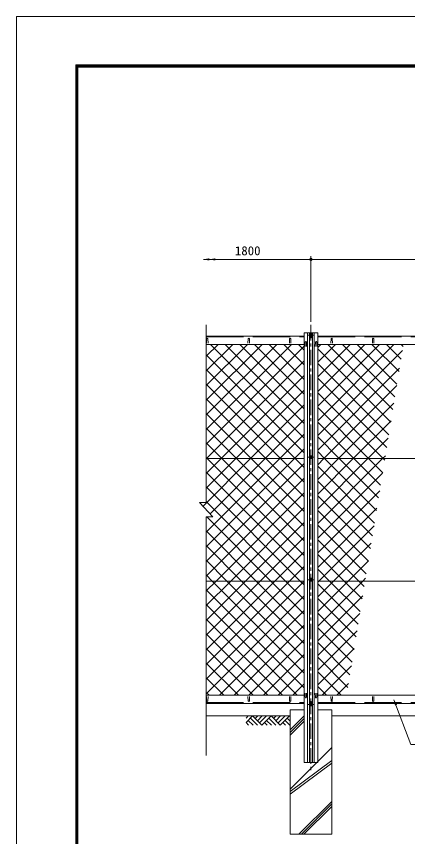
# Model space of a CAD drawing. Units: millimetres, scale not verified. Extents: x -4455 to 4455, y -3150 to 3150.
# Drawn here: x -4455 to -2568, y -801 to 3150 of the extents above; entities that cross this region are included whole.
import ezdxf
from ezdxf.enums import TextEntityAlignment as Align

# ---------------------------------------------------------------- set-up
doc = ezdxf.new("R2010")
doc.units = ezdxf.units.MM
doc.header["$LTSCALE"] = 30
for name, pattern in [('DASHED', [7.5, 6, -1.5]), ('USER1', [2, 1.25, -0.25, 0.25, -0.25]), ('USER2', [4, 2.5, -0.5, 0.5, -0.5])]:
    doc.linetypes.add(name, pattern=pattern)
for name, color, linetype, lineweight in [('0-1_SUNPOU', 1, 'Continuous', 18), ('0-2_1部材', 3, 'Continuous', 18), ('0-3_中心線', 1, 'USER2', 18), ('0-5_6文字', 3, 'Continuous', 9), ('0-6_5寸法', 1, 'Continuous', 18), ('0-7_GL', 7, 'Continuous', 9), ('0-8_8部品', 3, 'Continuous', 18), ('0-9_4基礎', 4, 'Continuous', 18), ('0-B_2網', 4, 'Continuous', 18), ('0-C_0', 7, 'Continuous', 9), ('0-D_D-TTL', 7, 'Continuous', 9)]:
    doc.layers.add(name, color=color, linetype=linetype, lineweight=lineweight)
doc.styles.add('ＭＳ ゴシック', font='')
doc.styles.get('ＭＳ ゴシック').set_extended_font_data('MS Gothic')

# ---------------------------------------------------------------- blocks, each defined once
blk = doc.blocks.new('M1')
at = {"layer": '0-1_SUNPOU'}
blk.add_line((-7.5, 0), (-57.86, 0), dxfattribs=at)
for points in [[(0, 0), (-7.5, 0), (-7.44, 0.94)], [(0, 0), (-7.44, -0.94), (-7.5, 0)], [(0, 0), (-7.44, 0.94), (-7.26, 1.87)], [(0, 0), (-7.26, -1.87), (-7.44, -0.94)], [(0, 0), (-7.26, 1.87), (-6.97, 2.76)], [(0, 0), (-6.97, -2.76), (-7.26, -1.87)], [(0, 0), (-6.97, 2.76), (-6.57, 3.61)], [(0, 0), (-6.57, -3.61), (-6.97, -2.76)], [(0, 0), (-6.57, 3.61), (-6.07, 4.41)], [(0, 0), (-6.07, -4.41), (-6.57, -3.61)], [(0, 0), (-6.07, 4.41), (-5.47, 5.13)], [(0, 0), (-5.47, -5.13), (-6.07, -4.41)], [(0, 0), (-5.47, 5.13), (-4.78, 5.78)], [(0, 0), (-4.78, -5.78), (-5.47, -5.13)], [(0, 0), (-4.78, 5.78), (-4.02, 6.33)], [(0, 0), (-4.02, -6.33), (-4.78, -5.78)], [(0, 0), (-4.02, 6.33), (-3.19, 6.79)], [(0, 0), (-3.19, -6.79), (-4.02, -6.33)], [(0, 0), (-3.19, 6.79), (-2.32, 7.13)], [(0, 0), (-2.32, -7.13), (-3.19, -6.79)], [(0, 0), (-2.32, 7.13), (-1.41, 7.37)], [(0, 0), (-1.41, -7.37), (-2.32, -7.13)], [(0, 0), (-1.41, 7.37), (-0.47, 7.49)], [(0, 0), (-0.47, -7.49), (-1.41, -7.37)], [(0, 0), (-0.47, 7.49), (0.47, 7.49)], [(0, 0), (0.47, -7.49), (-0.47, -7.49)], [(0, 0), (0.47, 7.49), (1.41, 7.37)], [(0, 0), (1.41, 7.37), (2.32, 7.13)], [(0, 0), (2.32, 7.13), (3.19, 6.79)], [(0, 0), (3.19, 6.79), (4.02, 6.33)], [(0, 0), (4.02, 6.33), (4.78, 5.78)], [(0, 0), (4.78, 5.78), (5.47, 5.13)], [(0, 0), (5.47, 5.13), (6.07, 4.41)], [(0, 0), (6.07, 4.41), (6.57, 3.61)], [(0, 0), (6.57, 3.61), (6.97, 2.76)], [(0, 0), (6.97, 2.76), (7.26, 1.87)], [(0, 0), (7.26, 1.87), (7.44, 0.94)], [(0, 0), (7.44, 0.94), (7.5, 0)], [(0, 0), (1.41, -7.37), (0.47, -7.49)], [(0, 0), (2.32, -7.13), (1.41, -7.37)], [(0, 0), (3.19, -6.79), (2.32, -7.13)], [(0, 0), (4.02, -6.33), (3.19, -6.79)], [(0, 0), (4.78, -5.78), (4.02, -6.33)], [(0, 0), (5.47, -5.13), (4.78, -5.78)], [(0, 0), (6.07, -4.41), (5.47, -5.13)], [(0, 0), (6.57, -3.61), (6.07, -4.41)], [(0, 0), (6.97, -2.76), (6.57, -3.61)], [(0, 0), (7.26, -1.87), (6.97, -2.76)], [(0, 0), (7.44, -0.94), (7.26, -1.87)], [(0, 0), (7.5, 0), (7.44, -0.94)]]:
    blk.add_solid(points, dxfattribs=at)
blk = doc.blocks.new('GL-マーク')
at = {"layer": '0-C_0', "color": 1, "lineweight": 18}
for p, q in [((-418.12, -21.21), (-396.91, 0)), ((-418.12, -63.64), (-354.48, 0)), ((-354.48, 0), (-265.86, -88.62)), ((-304.52, 0), (-329.5, -24.98)), ((-262.09, 0), (-308.29, -46.2)), ((-219.67, 0), (-287.08, -67.41)), ((-177.24, 0), (-265.86, -88.62)), ((-177.24, 0), (-88.62, -88.62)), ((-127.28, 0), (-152.26, -24.98)), ((-84.85, 0), (-131.05, -46.19)), ((-42.43, 0), (-109.83, -67.41)), ((0, 0), (-88.62, -88.62)), ((-418.12, -63.64), (-393.14, -88.62)), ((-396.91, -42.43), (-350.71, -88.62)), ((-375.7, -21.21), (-308.29, -88.62)), ((-240.88, -63.64), (-215.9, -88.62)), ((-219.67, -42.43), (-173.47, -88.62)), ((-198.45, -21.21), (-131.05, -88.62)), ((-38.66, -88.62), (-63.64, -63.64)), ((3.77, -88.62), (-42.43, -42.43)), ((4.99, -47.42), (-21.21, -21.21))]:
    blk.add_line(p, q, dxfattribs=at)

msp = doc.modelspace()

# ---------------------------------------------------------------- linework, layer by layer
at = {"layer": '0-2_1部材', "color": 4}
for p, q in [((-3538.8, 1664.54), (-3538.8, 808.23)), ((-3570.8, 808.23), (-3506.8, 739.3)), ((-3538.8, 808.23), (-3570.8, 808.23)), ((-3538.8, 739.3), (-3506.8, 739.3)), ((-3538.8, 739.3), (-3538.8, -410.23))]:
    msp.add_line(p, q, dxfattribs=at)
at = {"layer": '0-2_1部材', "color": 1, "linetype": 'USER2'}
msp.add_line((-3034.14, 1664.75), (-3034.14, -491.72), dxfattribs=at)
at = {"layer": '0-2_1部材', "color": 7, "lineweight": 9}
for p, q in [((-3066.64, 1625.42), (-3066.64, -444.58)), ((-3001.64, 1625.42), (-3066.64, 1625.42)), ((-3001.64, 1625.42), (-3001.64, -444.58)), ((-3538.8, 1610.42), (-3066.64, 1610.42)), ((-3062.66, 1560.27), (-3061.91, 1580.77)), ((-3055.16, 1560.27), (-3055.91, 1580.77)), ((-3013.12, 1560.27), (-3012.37, 1580.77)), ((-3005.62, 1560.27), (-3006.37, 1580.77)), ((-3001.64, 1610.42), (-1266.64, 1610.42)), ((-3538.8, 1570.42), (-3066.64, 1570.42)), ((-3001.64, 1570.42), (-1266.64, 1570.42)), ((-3538.8, 1020.42), (-3066.64, 1020.42)), ((-3001.64, 1020.42), (-1266.64, 1020.42)), ((-3538.8, 430.42), (-3066.64, 430.42)), ((-3001.64, 430.42), (-1266.64, 430.42)), ((-3062.66, -109.43), (-3061.91, -129.93)), ((-3055.16, -109.43), (-3055.91, -129.93)), ((-3013.12, -109.43), (-3012.37, -129.93)), ((-3005.62, -109.43), (-3006.37, -129.93)), ((-3538.8, -119.58), (-3066.64, -119.58)), ((-3001.64, -119.58), (-1266.64, -119.58)), ((-3538.8, -159.58), (-3066.64, -159.58)), ((-3001.64, -159.58), (-1266.64, -159.58)), ((-3066.64, -444.58), (-3001.64, -444.58))]:
    msp.add_line(p, q, dxfattribs=at)
at = {"layer": '0-2_1部材'}
for p, q in [((-3050.14, 1625.42), (-3050.14, -444.58)), ((-3041.14, 1625.42), (-3041.14, -444.58)), ((-3027.14, 1625.42), (-3027.14, -444.58)), ((-3018.14, 1625.42), (-3018.14, -444.58)), ((-3537.89, 1576.92), (-3537.14, 1597.42)), ((-3530.39, 1576.92), (-3531.14, 1597.42)), ((-3337.89, 1576.92), (-3337.14, 1597.42)), ((-3330.39, 1576.92), (-3331.14, 1597.42)), ((-3137.89, 1576.92), (-3137.14, 1597.42)), ((-3130.39, 1576.92), (-3131.14, 1597.42)), ((-2937.89, 1576.92), (-2937.14, 1597.42)), ((-2930.39, 1576.92), (-2931.14, 1597.42)), ((-2737.89, 1576.92), (-2737.14, 1597.42)), ((-2730.39, 1576.92), (-2731.14, 1597.42)), ((-3537.89, -126.08), (-3537.14, -146.58)), ((-3530.39, -126.08), (-3531.14, -146.58)), ((-3337.89, -126.08), (-3337.14, -146.58)), ((-3330.39, -126.08), (-3331.14, -146.58)), ((-3137.89, -126.08), (-3137.14, -146.58)), ((-3130.39, -126.08), (-3131.14, -146.58)), ((-2937.89, -126.08), (-2937.14, -146.58)), ((-2930.39, -126.08), (-2931.14, -146.58)), ((-2737.89, -126.08), (-2737.14, -146.58)), ((-2730.39, -126.08), (-2731.14, -146.58))]:
    msp.add_line(p, q, dxfattribs=at)
at = {"layer": '0-2_1部材', "color": 1, "linetype": 'DASHED'}
for p, q in [((-3538.8, 1607.42), (-3066.64, 1607.42)), ((-3001.64, 1607.42), (-1266.64, 1607.42)), ((-3538.8, -155.58), (-3066.64, -155.58)), ((-3001.64, -155.58), (-1266.64, -155.58))]:
    msp.add_line(p, q, dxfattribs=at)
at = {"layer": '0-2_1部材'}
for centre, start, end in [((-3534.14, 1597.42), 0, 180), ((-3334.14, 1597.42), 0, 180), ((-3134.14, 1597.42), 0, 180), ((-2934.14, 1597.42), 0, 180), ((-2734.14, 1597.42), 0, 180), ((-3534.14, -146.58), 180, 0), ((-3334.14, -146.58), 180, 0), ((-3134.14, -146.58), 180, 0), ((-2934.14, -146.58), 180, 0), ((-2734.14, -146.58), 180, 0)]:
    msp.add_arc(centre, 3, start, end, dxfattribs=at)
at = {"layer": '0-2_1部材', "color": 7, "lineweight": 9}
for centre, start, end in [((-3058.91, 1580.77), 0, 180), ((-3009.37, 1580.77), 0, 180), ((-3058.91, -129.93), 180, 0), ((-3009.37, -129.93), 180, 0)]:
    msp.add_arc(centre, 3, start, end, dxfattribs=at)
at = {"layer": '0-3_中心線'}
msp.add_line((-3034.14, 1664.75), (-3034.14, -491.72), dxfattribs=at)
at = {"layer": '0-5_6文字', "color": 7}
msp.add_lwpolyline([(-1914.51, -357.45), (-2552.09, -357.45), (-2633.85, -141.41)], dxfattribs=at)
msp.add_solid([(-2634.56, -139.54), (-2619.07, -165.75), (-2628.81, -169.44)], dxfattribs=at)
at = {"layer": '0-6_5寸法'}
for p, q in [((-3331.99, 1979.75), (-3552.67, 1979.75)), ((-3302.97, 1979.75), (-3523.65, 1979.75)), ((-3038.57, 1979.75), (-3485.26, 1979.75)), ((-3415.8, 1979.75), (-3325.21, 1979.75)), ((-3034.14, 1679.75), (-3034.14, 1994.75)), ((-3004.14, 1979.75), (-1264.14, 1979.75))]:
    msp.add_line(p, q, dxfattribs=at)
for points in [[(-3554.67, 1979.75), (-3524.67, 1984.96), (-3524.67, 1974.54)], [(-3525.65, 1979.75), (-3495.65, 1984.96), (-3495.65, 1974.54)]]:
    msp.add_solid(points, dxfattribs=at)
at = {"layer": '0-7_GL'}
for p, q in [((-3134.14, -219.58), (-3538.8, -219.58)), ((-2934.14, -219.58), (-1334.14, -219.58))]:
    msp.add_line(p, q, dxfattribs=at)
at = {"layer": '0-8_8部品', "color": 1, "linetype": 'USER1'}
for p, q in [((-3047.57, 1614.87), (-3020.69, 1614.87)), ((-3047.58, 1026.85), (-3020.7, 1026.85)), ((-3047.58, 436.85), (-3020.7, 436.85)), ((-3047.57, -164.03), (-3020.69, -164.03))]:
    msp.add_line(p, q, dxfattribs=at)
at = {"layer": '0-8_8部品', "color": 7, "lineweight": 9}
for p, q in [((-3040.39, 1612.12), (-3040.39, 1601.19)), ((-3039.57, 1610.69), (-3040.39, 1610.69)), ((-3038.39, 1606.19), (-3040.39, 1606.19)), ((-3038.39, 1606.42), (-3029.89, 1606.42)), ((-3029.89, 1608.65), (-3029.89, 1601.19)), ((-3029.89, 1606.19), (-3027.89, 1606.19)), ((-3029.89, 1601.19), (-3027.89, 1601.19)), ((-3028.71, 1610.69), (-3027.89, 1610.69)), ((-3027.89, 1612.12), (-3027.89, 1601.19)), ((-3040.39, -161.28), (-3040.39, -150.35)), ((-3038.39, -150.35), (-3040.39, -150.35)), ((-3038.39, -155.35), (-3040.39, -155.35)), ((-3038.39, -157.81), (-3038.39, -150.35)), ((-3038.39, -155.58), (-3029.89, -155.58)), ((-3029.89, -155.35), (-3027.89, -155.35)), ((-3027.89, -161.28), (-3027.89, -150.35)), ((-3039.57, -159.85), (-3040.39, -159.85)), ((-3028.71, -159.85), (-3027.89, -159.85))]:
    msp.add_line(p, q, dxfattribs=at)
at = {"layer": '0-8_8部品'}
for points in [[(-3026.3, 1614.87), (-3030.22, 1621.66), (-3038.06, 1621.66), (-3041.98, 1614.87), (-3038.06, 1608.08), (-3030.22, 1608.08)], [(-3026.31, 1026.85), (-3030.23, 1033.64), (-3038.07, 1033.64), (-3041.99, 1026.85), (-3038.07, 1020.06), (-3030.23, 1020.06)], [(-3026.31, 436.85), (-3030.23, 443.64), (-3038.07, 443.64), (-3041.99, 436.85), (-3038.07, 430.06), (-3030.23, 430.06)], [(-3026.3, -164.03), (-3030.22, -170.82), (-3038.06, -170.82), (-3041.98, -164.03), (-3038.06, -157.24), (-3030.22, -157.24)]]:
    msp.add_lwpolyline(points, close=True, dxfattribs=at)
at = {"layer": '0-8_8部品', "color": 7, "lineweight": 9}
for points in [[(-3038.39, 1608.65), (-3038.39, 1601.19), (-3040.39, 1601.19)], [(-3029.89, -157.81), (-3029.89, -150.35), (-3027.89, -150.35)]]:
    msp.add_lwpolyline(points, dxfattribs=at)
at = {"layer": '0-8_8部品'}
for centre in [(-3034.14, 1614.87), (-3034.15, 1026.85), (-3034.15, 436.85), (-3034.14, -164.03)]:
    msp.add_circle(centre, 6.8, dxfattribs=at)
at = {"layer": '0-9_4基礎', "color": 7, "lineweight": 9}
for p, q in [((-3134.14, -189.58), (-3134.14, -789.58)), ((-3134.14, -189.58), (-3066.64, -189.58)), ((-3001.64, -189.58), (-2934.14, -189.58)), ((-2934.14, -189.58), (-2934.14, -789.58)), ((-3134.14, -789.58), (-2934.14, -789.58))]:
    msp.add_line(p, q, dxfattribs=at)
at = {"layer": '0-9_4基礎'}
for p, q in [((-3134.14, -287.07), (-3066.64, -219.57)), ((-3134.14, -299.57), (-3066.64, -232.07)), ((-3134.14, -312.07), (-3066.64, -244.57)), ((-3134.14, -571.67), (-2934.14, -371.67)), ((-3134.14, -584.17), (-2934.14, -434.17)), ((-3134.14, -596.67), (-2934.14, -446.67)), ((-3092.75, -789.58), (-2934.14, -630.97)), ((-3080.25, -789.58), (-2934.14, -643.47)), ((-3067.75, -789.58), (-2934.14, -655.97))]:
    msp.add_line(p, q, dxfattribs=at)
at = {"layer": '0-B_2網'}
for p, q in [((-3538.8, 1513.76), (-3482.13, 1570.42)), ((-3538.8, 1443.05), (-3411.42, 1570.42)), ((-3538.8, 1372.34), (-3340.71, 1570.42)), ((-3538.8, 1301.62), (-3270, 1570.42)), ((-3538.8, 1230.91), (-3199.29, 1570.42)), ((-3538.8, 1160.2), (-3128.58, 1570.42)), ((-3538.8, 1089.49), (-3066.64, 1561.65)), ((-3066.64, 1118.66), (-3518.41, 1570.42)), ((-3066.64, 1189.37), (-3447.69, 1570.42)), ((-3066.64, 1260.08), (-3376.98, 1570.42)), ((-3066.64, 1330.79), (-3306.27, 1570.42)), ((-3066.64, 1401.5), (-3235.56, 1570.42)), ((-3066.64, 1472.21), (-3164.85, 1570.42)), ((-3066.64, 1542.92), (-3094.14, 1570.42)), ((-3001.64, 1555.94), (-2987.16, 1570.42)), ((-3001.64, 1485.23), (-2916.45, 1570.42)), ((-3001.64, 1414.52), (-2845.74, 1570.42)), ((-3001.64, 1343.81), (-2775.03, 1570.42)), ((-3001.64, 1273.1), (-2704.32, 1570.42)), ((-3001.64, 1202.39), (-2633.61, 1570.42)), ((-2648.74, 1195.73), (-3001.64, 1548.63)), ((-2638.88, 1256.58), (-2952.72, 1570.42)), ((-2629.02, 1317.43), (-2882.01, 1570.42)), ((-2619.16, 1378.28), (-2811.3, 1570.42)), ((-2609.3, 1439.13), (-2740.59, 1570.42)), ((-2599.44, 1499.98), (-2669.88, 1570.42)), ((-2589.58, 1560.83), (-2599.17, 1570.42)), ((-3066.64, 1047.95), (-3538.8, 1520.1)), ((-3001.64, 1131.68), (-2592.89, 1540.43)), ((-3537.16, 1020.42), (-3066.64, 1490.94)), ((-2658.6, 1134.88), (-3001.64, 1477.92)), ((-3109.83, 1020.42), (-3538.8, 1449.39)), ((-3001.64, 1060.97), (-2606.56, 1456.05)), ((-3466.45, 1020.42), (-3066.64, 1420.23)), ((-2668.46, 1074.03), (-3001.64, 1407.21)), ((-3180.54, 1020.42), (-3538.8, 1378.68)), ((-3395.74, 1020.42), (-3066.64, 1349.52)), ((-3251.25, 1020.42), (-3538.8, 1307.97)), ((-2685.56, 1020.42), (-3001.64, 1336.5)), ((-2756.27, 1020.42), (-3001.64, 1265.79)), ((-2900.76, 1020.42), (-2633.91, 1287.28)), ((-3321.96, 1020.42), (-3538.8, 1237.26)), ((-2826.98, 1020.42), (-3001.64, 1195.08)), ((-2830.05, 1020.42), (-2647.58, 1202.89)), ((-3392.67, 1020.42), (-3538.8, 1166.55)), ((-2897.69, 1020.42), (-3001.64, 1124.37)), ((-2759.34, 1020.42), (-2661.26, 1118.51)), ((-3463.38, 1020.42), (-3538.8, 1095.84)), ((-2688.63, 1020.42), (-2674.93, 1034.12)), ((-3534.09, 1020.42), (-3538.8, 1025.13)), ((-3538.8, 1018.78), (-3537.16, 1020.42)), ((-3538.8, 948.07), (-3466.45, 1020.42)), ((-3538.8, 877.36), (-3395.74, 1020.42)), ((-3538.8, 523.81), (-3066.64, 995.97)), ((-3066.64, 552.97), (-3534.09, 1020.42)), ((-3066.64, 623.68), (-3463.38, 1020.42)), ((-3066.64, 694.39), (-3392.67, 1020.42)), ((-3066.64, 765.1), (-3321.96, 1020.42)), ((-3066.64, 835.81), (-3251.25, 1020.42)), ((-3066.64, 906.53), (-3180.54, 1020.42)), ((-3066.64, 977.24), (-3109.83, 1020.42)), ((-3001.64, 919.54), (-2900.76, 1020.42)), ((-3001.64, 848.83), (-2830.05, 1020.42)), ((-3001.64, 778.12), (-2759.34, 1020.42)), ((-3001.64, 707.41), (-2688.63, 1020.42)), ((-2707.91, 830.63), (-2897.69, 1020.42)), ((-2698.04, 891.48), (-2826.98, 1020.42)), ((-2688.18, 952.33), (-2756.27, 1020.42)), ((-2678.32, 1013.18), (-2685.56, 1020.42)), ((-3066.64, 482.26), (-3538.8, 954.42)), ((-2727.63, 708.93), (-3001.64, 982.95)), ((-3001.64, 636.7), (-2688.6, 949.74)), ((-3538.8, 453.1), (-3066.64, 925.25)), ((-2737.49, 648.08), (-3001.64, 912.24)), ((-3085.51, 430.42), (-3538.8, 883.71)), ((-3490.76, 430.42), (-3066.64, 854.54)), ((-3001.64, 565.99), (-2702.28, 865.35)), ((-2747.35, 587.23), (-3001.64, 841.53)), ((-3156.22, 430.42), (-3538.8, 813)), ((-3420.05, 430.42), (-3066.64, 783.83)), ((-3001.64, 495.28), (-2715.95, 780.97)), ((-2757.21, 526.38), (-3001.64, 770.81)), ((-3538.8, 735.94), (-3535.44, 739.3)), ((-3349.34, 430.42), (-3066.64, 713.12)), ((-2767.07, 465.53), (-3001.64, 700.1)), ((-3297.64, 430.42), (-3538.8, 671.58)), ((-3278.63, 430.42), (-3066.64, 642.41)), ((-3368.36, 430.42), (-3538.8, 600.87)), ((-2802.67, 430.42), (-3001.64, 629.39)), ((-2925.08, 430.42), (-2743.3, 612.2)), ((-3207.92, 430.42), (-3066.64, 571.7)), ((-2873.38, 430.42), (-3001.64, 558.68)), ((-3439.07, 430.42), (-3538.8, 530.16)), ((-2854.37, 430.42), (-2756.98, 527.81)), ((-3137.21, 430.42), (-3066.64, 500.99)), ((-2944.09, 430.42), (-3001.64, 487.97)), ((-3509.78, 430.42), (-3538.8, 459.44)), ((-2783.66, 430.42), (-2770.65, 443.43)), ((-3538.8, 382.39), (-3490.76, 430.42)), ((-3538.8, 311.68), (-3420.05, 430.42)), ((-3538.8, 240.96), (-3349.34, 430.42)), ((-3538.8, 170.25), (-3278.63, 430.42)), ((-3538.8, 99.54), (-3207.92, 430.42)), ((-3538.8, 28.83), (-3137.21, 430.42)), ((-3538.8, -41.88), (-3066.64, 430.28)), ((-3066.64, -12.71), (-3509.78, 430.42)), ((-3066.64, 58), (-3439.07, 430.42)), ((-3066.64, 128.71), (-3368.36, 430.42)), ((-3066.64, 199.42), (-3297.64, 430.42)), ((-3066.64, 340.84), (-3156.22, 430.42)), ((-3066.64, 411.55), (-3085.51, 430.42)), ((-3001.64, 353.86), (-2925.08, 430.42)), ((-3001.64, 283.15), (-2854.37, 430.42)), ((-3001.64, 212.44), (-2783.66, 430.42)), ((-2806.51, 222.13), (-3001.64, 417.26)), ((-2796.65, 282.98), (-2944.09, 430.42)), ((-2786.79, 343.83), (-2873.38, 430.42)), ((-2776.93, 404.68), (-2802.67, 430.42)), ((-3066.64, -83.42), (-3538.8, 388.73)), ((-3538.8, -112.59), (-3066.64, 359.57)), ((-3001.64, 141.73), (-2784.32, 359.04)), ((-3101.2, -119.58), (-3538.8, 318.02)), ((-2816.37, 161.28), (-3001.64, 346.55)), ((-3475.08, -119.58), (-3066.64, 288.86)), ((-3171.91, -119.58), (-3538.8, 247.31)), ((-2826.23, 100.43), (-3001.64, 275.84)), ((-3001.64, 71.02), (-2798, 274.66)), ((-3404.37, -119.58), (-3066.64, 218.15)), ((-2836.09, 39.58), (-3001.64, 205.13)), ((-3242.62, -119.58), (-3538.8, 176.6)), ((-3001.64, 0.31), (-2811.67, 190.27)), ((-3333.66, -119.58), (-3066.64, 147.44)), ((-2845.95, -21.27), (-3001.64, 134.42)), ((-3313.33, -119.58), (-3538.8, 105.89)), ((-3001.64, -70.41), (-2825.35, 105.89)), ((-3262.95, -119.58), (-3066.64, 76.73)), ((-2855.81, -82.12), (-3001.64, 63.71)), ((-3384.04, -119.58), (-3538.8, 35.18)), ((-3192.24, -119.58), (-3066.64, 6.02)), ((-2980.1, -119.58), (-2839.02, 21.51)), ((-3454.75, -119.58), (-3538.8, -35.53)), ((-2889.07, -119.58), (-3001.64, -7)), ((-3121.52, -119.58), (-3066.64, -64.69)), ((-2959.78, -119.58), (-3001.64, -77.71)), ((-2909.39, -119.58), (-2852.69, -62.88)), ((-3525.46, -119.58), (-3538.8, -106.24))]:
    msp.add_line(p, q, dxfattribs=at)
for points in [[(-3001.64, 990.25), (-2971.47, 1020.42), (-2620.23, 1371.66)], [(-3554.63, 790.82), (-3325.03, 1020.42), (-3066.64, 1278.81)], [(-3520.59, 754.15), (-3254.32, 1020.42), (-3066.64, 1208.1)], [(-3538.8, 665.23), (-3183.61, 1020.42), (-3066.64, 1137.39)], [(-3538.8, 594.52), (-3112.9, 1020.42), (-3066.64, 1066.68)], [(-2717.77, 769.78), (-2968.41, 1020.42), (-3001.64, 1053.66)], [(-3066.64, 270.13), (-3226.93, 430.42), (-3535.82, 739.3)], [(-3001.64, 424.57), (-2995.79, 430.42), (-2729.63, 696.58)]]:
    msp.add_lwpolyline(points, dxfattribs=at)
at = {"layer": '0-D_D-TTL', "color": 2, "lineweight": 18}
msp.add_lwpolyline([(-4454.56, 3150.45), (4455.14, 3150.45), (4455.14, -3149.97), (-4454.56, -3149.97)], close=True, dxfattribs=at)
at = {"layer": '0-D_D-TTL'}
for points in [[(-4168.18, 2917.11), (4168.75, 2917.11), (4168.75, -2916.62), (-4168.18, -2916.62)], [(-4165.53, 2914.45), (4166.1, 2914.45), (4166.1, -2913.97), (-4165.53, -2913.97)], [(-4162.87, 2911.8), (4163.45, 2911.8), (4163.45, -2911.32), (-4162.87, -2911.32)], [(-4160.22, 2909.15), (4160.8, 2909.15), (4160.8, -2908.67), (-4160.22, -2908.67)], [(-4157.57, 2906.5), (4158.15, 2906.5), (4158.15, -2906.02), (-4157.57, -2906.02)]]:
    msp.add_lwpolyline(points, close=True, dxfattribs=at)

# ---------------------------------------------------------------- block references
at = {"layer": '0-6_5寸法', "rotation": 180}
msp.add_blockref('M1', (-3034.14, 1979.75), dxfattribs=at)
at = {"layer": '0-7_GL', "xscale": 0.5, "yscale": 0.5}
msp.add_blockref('GL-マーク', (-3137.92, -219.58), dxfattribs=at)

# ---------------------------------------------------------------- texts
at = {"layer": '0-6_5寸法', "color": 3, "style": 'ＭＳ ゴシック', "width": 1.05}
msp.add_text('1800', height=43.33, dxfattribs=at).set_placement((-3400.96, 1986.84), align=Align.BOTTOM_LEFT)

doc.saveas('drawing.dxf')
